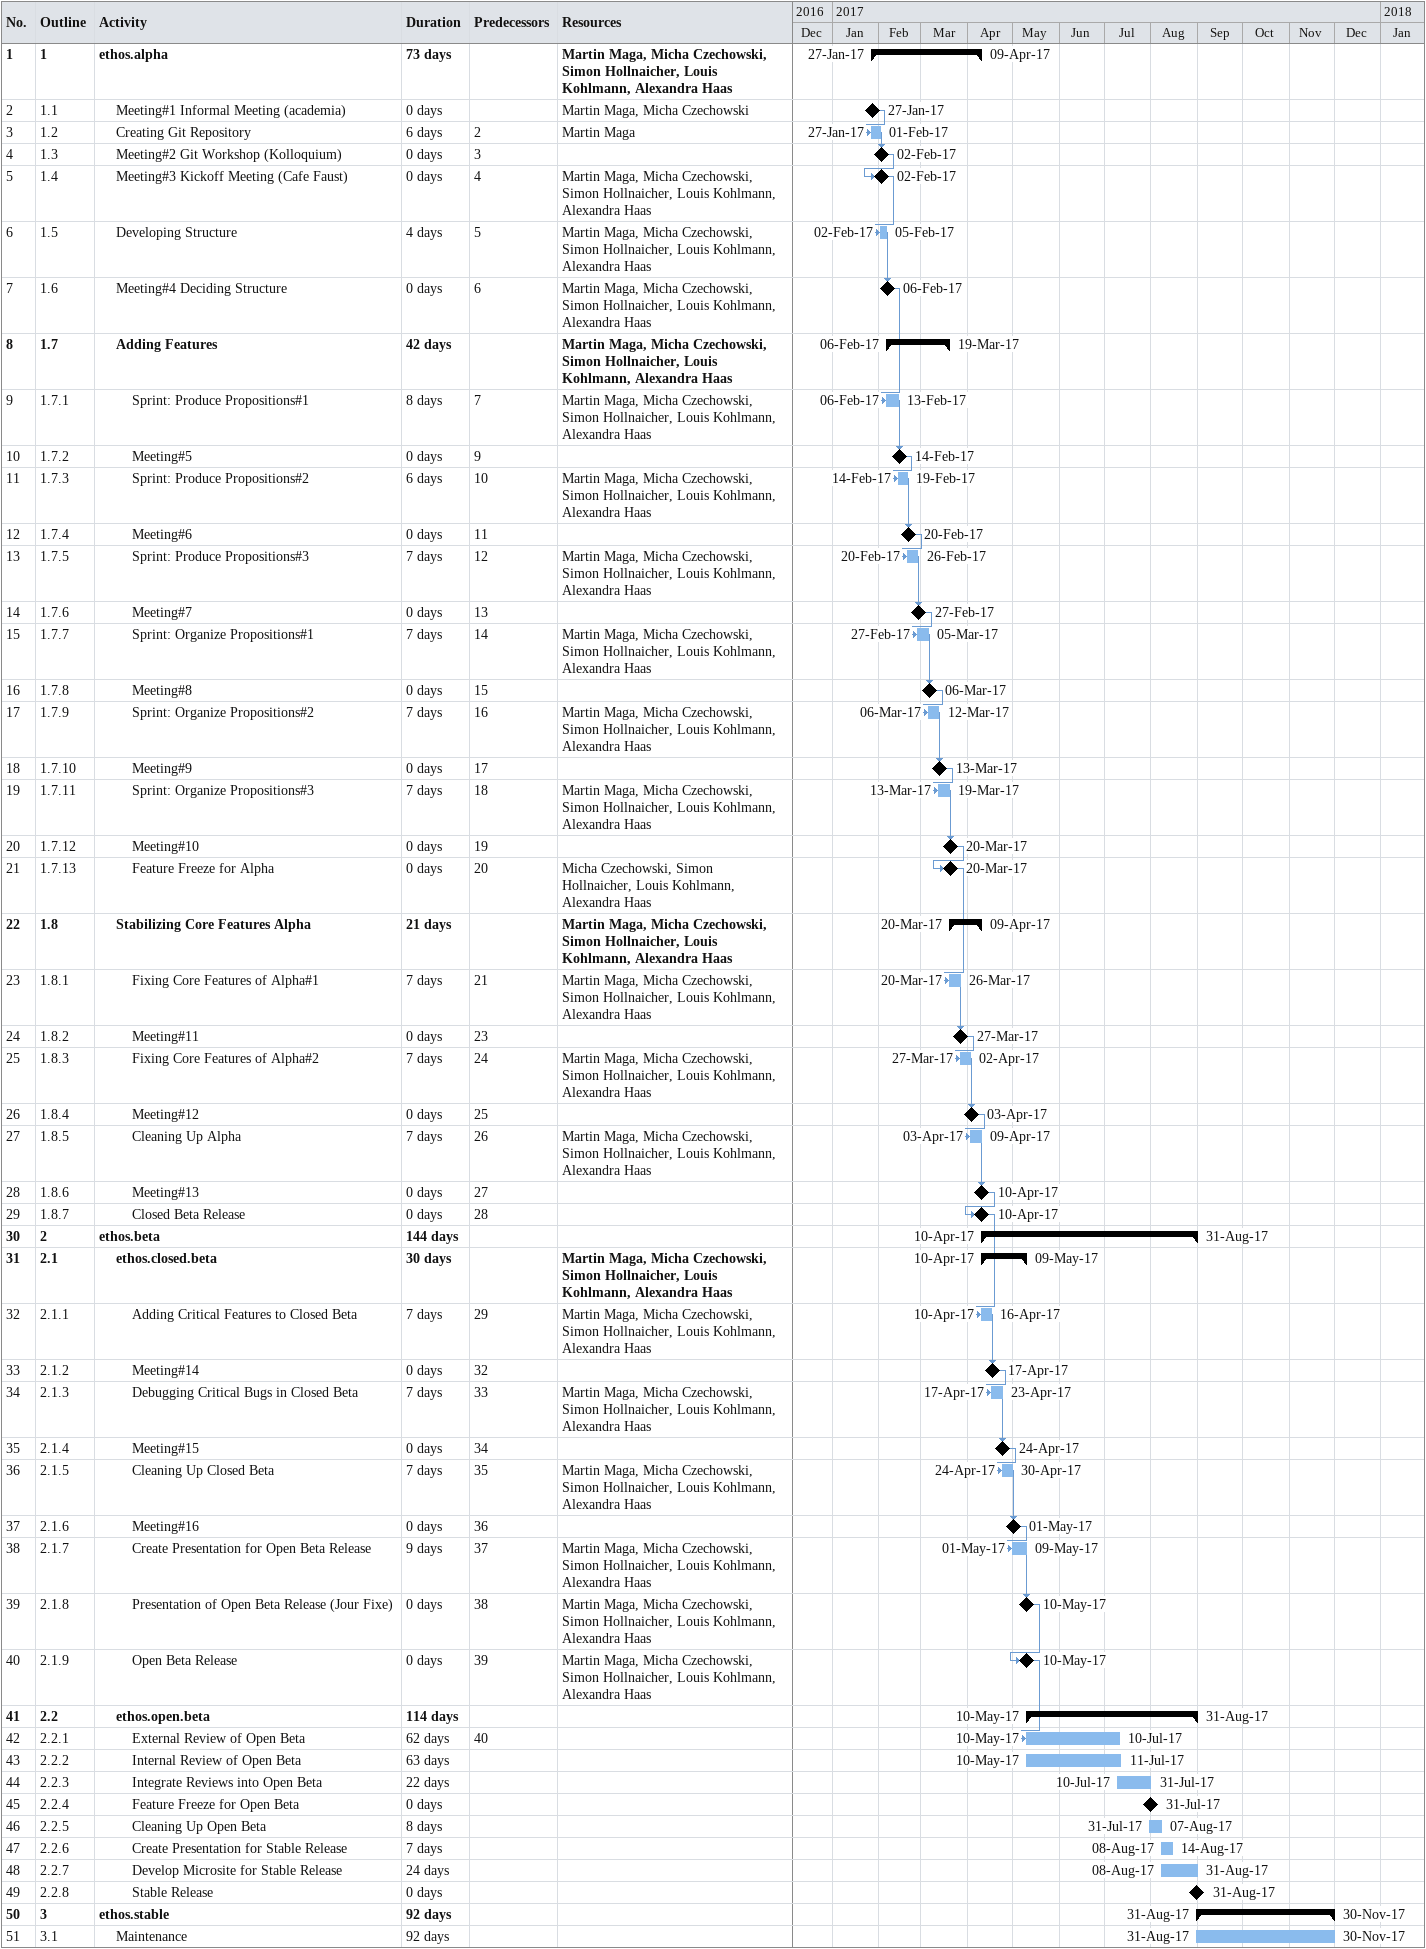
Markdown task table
| ID | WBS | Task | Duration | Start | Finish | Predecessors | Resources |
|---|---|---|---|---|---|---|---|
| 1 | 1 | **ethos.alpha** | 73d | 2017-01-27 | 2017-04-09 |  | Martin Maga, Micha Czechowski, Simon Hollnaicher, Louis Kohlmann, Alexandra Haas |
| 2 | 1.1 | Meeting#1 Informal Meeting (academia) | 0d | 2017-01-27 | 2017-01-27 |  | Martin Maga, Micha Czechowski |
| 3 | 1.2 | Creating Git Repository | 6d | 2017-01-27 | 2017-02-01 | 2 | Martin Maga |
| 4 | 1.3 | Meeting#2 Git Workshop (Kolloquium) | 0d | 2017-02-02 | 2017-02-02 | 3 |  |
| 5 | 1.4 | Meeting#3 Kickoff Meeting (Cafe Faust) | 0d | 2017-02-02 | 2017-02-02 | 4 | Martin Maga, Micha Czechowski, Simon Hollnaicher, Louis Kohlmann, Alexandra Haas |
| 6 | 1.5 | Developing Structure | 4d | 2017-02-02 | 2017-02-05 | 5 | Martin Maga, Micha Czechowski, Simon Hollnaicher, Louis Kohlmann, Alexandra Haas |
| 7 | 1.6 | Meeting#4 Deciding Structure | 0d | 2017-02-06 | 2017-02-06 | 6 | Martin Maga, Micha Czechowski, Simon Hollnaicher, Louis Kohlmann, Alexandra Haas |
| 8 | 1.7 | **Adding Features** | 42d | 2017-02-06 | 2017-03-19 |  | Martin Maga, Micha Czechowski, Simon Hollnaicher, Louis Kohlmann, Alexandra Haas |
| 9 | 1.7.1 | Sprint: Produce Propositions#1 | 8d | 2017-02-06 | 2017-02-13 | 7 | Martin Maga, Micha Czechowski, Simon Hollnaicher, Louis Kohlmann, Alexandra Haas |
| 10 | 1.7.2 | Meeting#5 | 0d | 2017-02-14 | 2017-02-14 | 9 |  |
| 11 | 1.7.3 | Sprint: Produce Propositions#2 | 6d | 2017-02-14 | 2017-02-19 | 10 | Martin Maga, Micha Czechowski, Simon Hollnaicher, Louis Kohlmann, Alexandra Haas |
| 12 | 1.7.4 | Meeting#6 | 0d | 2017-02-20 | 2017-02-20 | 11 |  |
| 13 | 1.7.5 | Sprint: Produce Propositions#3 | 7d | 2017-02-20 | 2017-02-26 | 12 | Martin Maga, Micha Czechowski, Simon Hollnaicher, Louis Kohlmann, Alexandra Haas |
| 14 | 1.7.6 | Meeting#7 | 0d | 2017-02-27 | 2017-02-27 | 13 |  |
| 15 | 1.7.7 | Sprint: Organize Propositions#1 | 7d | 2017-02-27 | 2017-03-05 | 14 | Martin Maga, Micha Czechowski, Simon Hollnaicher, Louis Kohlmann, Alexandra Haas |
| 16 | 1.7.8 | Meeting#8 | 0d | 2017-03-06 | 2017-03-06 | 15 |  |
| 17 | 1.7.9 | Sprint: Organize Propositions#2 | 7d | 2017-03-06 | 2017-03-12 | 16 | Martin Maga, Micha Czechowski, Simon Hollnaicher, Louis Kohlmann, Alexandra Haas |
| 18 | 1.7.10 | Meeting#9 | 0d | 2017-03-13 | 2017-03-13 | 17 |  |
| 19 | 1.7.11 | Sprint: Organize Propositions#3 | 7d | 2017-03-13 | 2017-03-19 | 18 | Martin Maga, Micha Czechowski, Simon Hollnaicher, Louis Kohlmann, Alexandra Haas |
| 20 | 1.7.12 | Meeting#10 | 0d | 2017-03-20 | 2017-03-20 | 19 |  |
| 21 | 1.7.13 | Feature Freeze for Alpha | 0d | 2017-03-20 | 2017-03-20 | 20 | Micha Czechowski, Simon Hollnaicher, Louis Kohlmann, Alexandra Haas |
| 22 | 1.8 | **Stabilizing Core Features Alpha** | 21d | 2017-03-20 | 2017-04-09 |  | Martin Maga, Micha Czechowski, Simon Hollnaicher, Louis Kohlmann, Alexandra Haas |
| 23 | 1.8.1 | Fixing Core Features of Alpha#1 | 7d | 2017-03-20 | 2017-03-26 | 21 | Martin Maga, Micha Czechowski, Simon Hollnaicher, Louis Kohlmann, Alexandra Haas |
| 24 | 1.8.2 | Meeting#11 | 0d | 2017-03-27 | 2017-03-27 | 23 |  |
| 25 | 1.8.3 | Fixing Core Features of Alpha#2 | 7d | 2017-03-27 | 2017-04-02 | 24 | Martin Maga, Micha Czechowski, Simon Hollnaicher, Louis Kohlmann, Alexandra Haas |
| 26 | 1.8.4 | Meeting#12 | 0d | 2017-04-03 | 2017-04-03 | 25 |  |
| 27 | 1.8.5 | Cleaning Up Alpha | 7d | 2017-04-03 | 2017-04-09 | 26 | Martin Maga, Micha Czechowski, Simon Hollnaicher, Louis Kohlmann, Alexandra Haas |
| 28 | 1.8.6 | Meeting#13 | 0d | 2017-04-10 | 2017-04-10 | 27 |  |
| 29 | 1.8.7 | Closed Beta Release | 0d | 2017-04-10 | 2017-04-10 | 28 |  |
| 30 | 2 | **ethos.beta** | 144d | 2017-04-10 | 2017-08-31 |  |  |
| 31 | 2.1 | **ethos.closed.beta** | 30d | 2017-04-10 | 2017-05-09 |  | Martin Maga, Micha Czechowski, Simon Hollnaicher, Louis Kohlmann, Alexandra Haas |
| 32 | 2.1.1 | Adding Critical Features to Closed Beta | 7d | 2017-04-10 | 2017-04-16 | 29 | Martin Maga, Micha Czechowski, Simon Hollnaicher, Louis Kohlmann, Alexandra Haas |
| 33 | 2.1.2 | Meeting#14 | 0d | 2017-04-17 | 2017-04-17 | 32 |  |
| 34 | 2.1.3 | Debugging Critical Bugs in Closed Beta | 7d | 2017-04-17 | 2017-04-23 | 33 | Martin Maga, Micha Czechowski, Simon Hollnaicher, Louis Kohlmann, Alexandra Haas |
| 35 | 2.1.4 | Meeting#15 | 0d | 2017-04-24 | 2017-04-24 | 34 |  |
| 36 | 2.1.5 | Cleaning Up Closed Beta | 7d | 2017-04-24 | 2017-04-30 | 35 | Martin Maga, Micha Czechowski, Simon Hollnaicher, Louis Kohlmann, Alexandra Haas |
| 37 | 2.1.6 | Meeting#16 | 0d | 2017-05-01 | 2017-05-01 | 36 |  |
| 38 | 2.1.7 | Create Presentation for Open Beta Release | 9d | 2017-05-01 | 2017-05-09 | 37 | Martin Maga, Micha Czechowski, Simon Hollnaicher, Louis Kohlmann, Alexandra Haas |
| 39 | 2.1.8 | Presentation of Open Beta Release (Jour Fixe) | 0d | 2017-05-10 | 2017-05-10 | 38 | Martin Maga, Micha Czechowski, Simon Hollnaicher, Louis Kohlmann, Alexandra Haas |
| 40 | 2.1.9 | Open Beta Release | 0d | 2017-05-10 | 2017-05-10 | 39 | Martin Maga, Micha Czechowski, Simon Hollnaicher, Louis Kohlmann, Alexandra Haas |
| 41 | 2.2 | **ethos.open.beta** | 114d | 2017-05-10 | 2017-08-31 |  |  |
| 42 | 2.2.1 | External Review of Open Beta | 62d | 2017-05-10 | 2017-07-10 | 40 |  |
| 43 | 2.2.2 | Internal Review of Open Beta | 63d | 2017-05-10 | 2017-07-11 |  |  |
| 44 | 2.2.3 | Integrate Reviews into Open Beta | 22d | 2017-07-10 | 2017-07-31 |  |  |
| 45 | 2.2.4 | Feature Freeze for Open Beta | 0d | 2017-07-31 | 2017-07-31 |  |  |
| 46 | 2.2.5 | Cleaning Up Open Beta | 8d | 2017-07-31 | 2017-08-07 |  |  |
| 47 | 2.2.6 | Create Presentation for Stable Release | 7d | 2017-08-08 | 2017-08-14 |  |  |
| 48 | 2.2.7 | Develop Microsite for Stable Release | 24d | 2017-08-08 | 2017-08-31 |  |  |
| 49 | 2.2.8 | Stable Release | 0d | 2017-08-31 | 2017-08-31 |  |  |
| 50 | 3 | **ethos.stable** | 92d | 2017-08-31 | 2017-11-30 |  |  |
| 51 | 3.1 | Maintenance | 92d | 2017-08-31 | 2017-11-30 |  |  |
